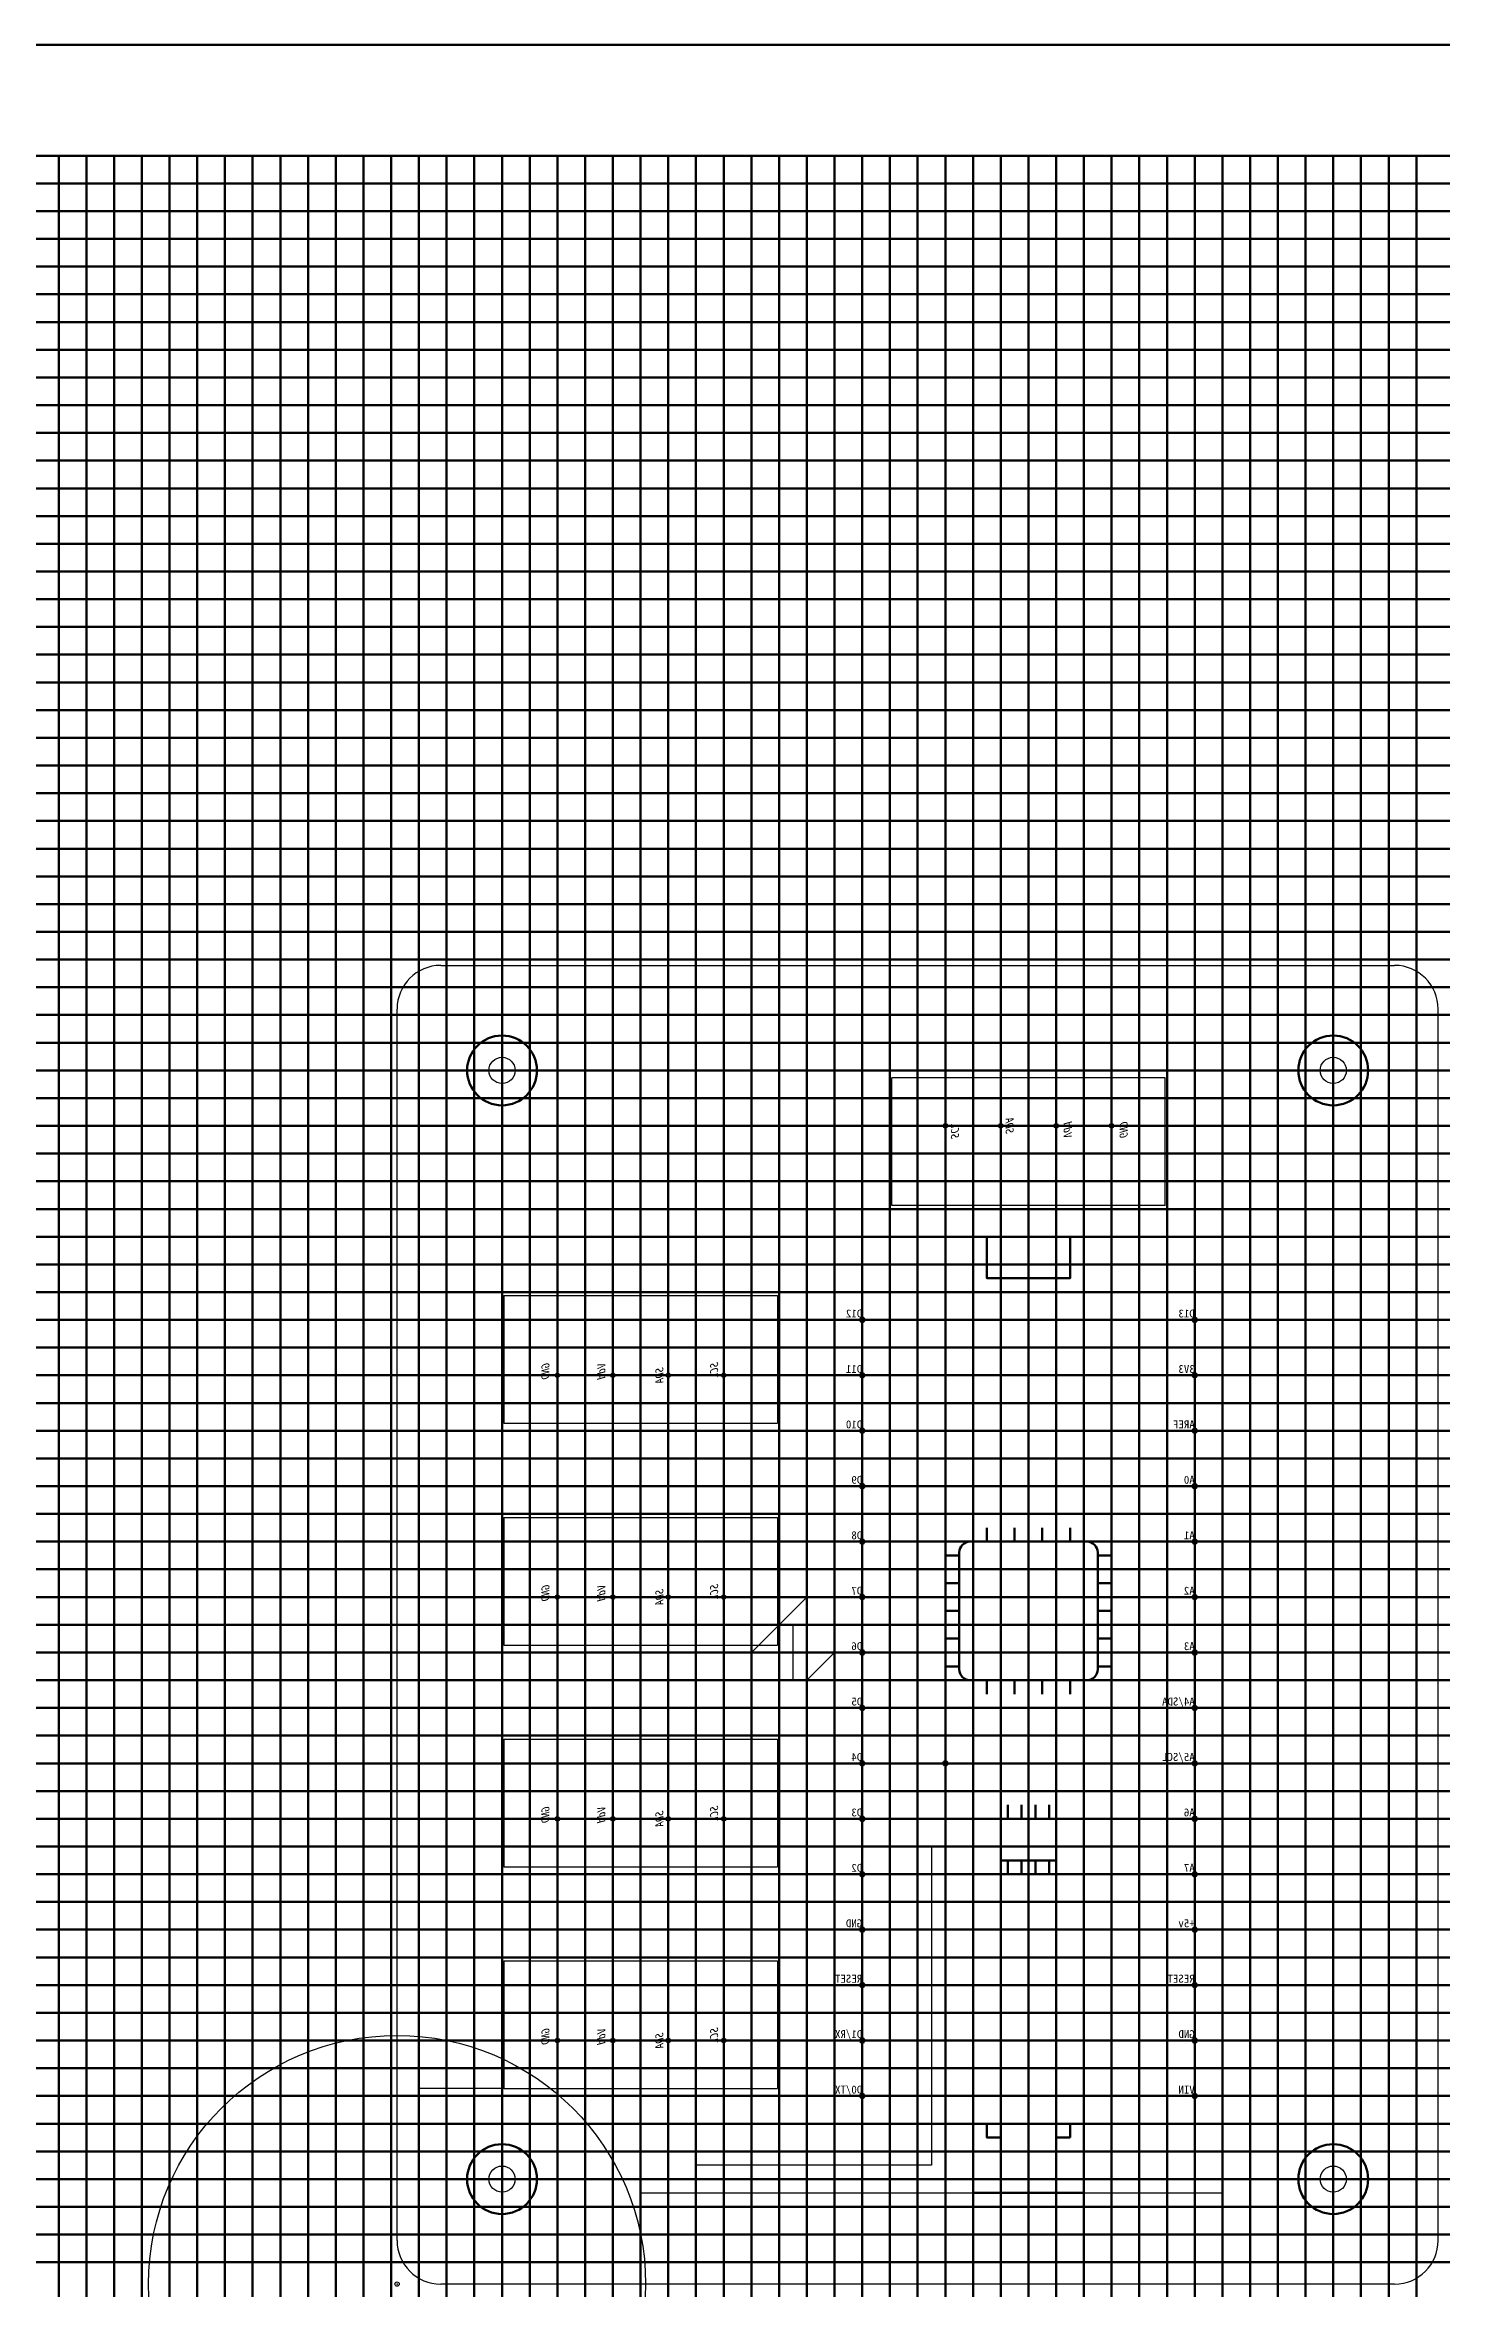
# Model space of a CAD drawing. Units: millimetres on the paper. Extents: x -104 to 104, y -96 to 72.
# Drawn here: x -41.6 to 22.4, y -31.3 to 71.5 of the extents above; entities that cross this region are included whole.
import ezdxf
from ezdxf.enums import TextEntityAlignment as Align

# ---------------------------------------------------------------- set-up
doc = ezdxf.new("R2010")
doc.units = ezdxf.units.MM
doc.header["$LTSCALE"] = 0.2
doc.header["$PDMODE"] = 32
doc.header["$PDSIZE"] = 0.2
doc.layers.add('0-0_hole08', color=7, linetype='Continuous')
doc.layers.add('0-1_hole10', color=6, linetype='Continuous')
for name, color, linetype, lineweight in [('0-2_pattern', 3, 'Continuous', 25), ('0-3_out', 2, 'Continuous', 25), ('0-4_origin', 7, 'Continuous', 25), ('0-5_parts', 7, 'Continuous', 50), ('0-6_others', 7, 'Continuous', 50), ('0-7_bighole', 2, 'Continuous', 25), ('0-A_line', 4, 'Continuous', 25), ('0-D_1.27', 7, 'Continuous', 50), ('0-F', 7, 'Continuous', 50)]:
    doc.layers.add(name, color=color, linetype=linetype, lineweight=lineweight)
doc.styles.add('ＭＳ ゴシック', font='')
doc.styles.get('ＭＳ ゴシック').set_extended_font_data('MS Gothic')

# ---------------------------------------------------------------- blocks, each defined once
blk = doc.blocks.new('1.27')
at = {"layer": '0-D_1.27'}
for p, q in [((-99.06, 73.66), (99.06, 73.66)), ((-40.64, -73.66), (-40.64, 73.66)), ((-39.37, -73.66), (-39.37, 73.66)), ((-38.1, -73.66), (-38.1, 73.66)), ((-36.83, -73.66), (-36.83, 73.66)), ((-35.56, -73.66), (-35.56, 73.66)), ((-34.29, -73.66), (-34.29, 73.66)), ((-33.02, -73.66), (-33.02, 73.66)), ((-31.75, -73.66), (-31.75, 73.66)), ((-30.48, -73.66), (-30.48, 73.66)), ((-29.21, -73.66), (-29.21, 73.66)), ((-27.94, -73.66), (-27.94, 73.66)), ((-26.67, -73.66), (-26.67, 73.66)), ((-25.4, -73.66), (-25.4, 73.66)), ((-24.13, -73.66), (-24.13, 73.66)), ((-22.86, -73.66), (-22.86, 73.66)), ((-21.59, -73.66), (-21.59, 73.66)), ((-20.32, -73.66), (-20.32, 73.66)), ((-19.05, -73.66), (-19.05, 73.66)), ((-17.78, -73.66), (-17.78, 73.66)), ((-16.51, -73.66), (-16.51, 73.66)), ((-15.24, -73.66), (-15.24, 73.66)), ((-13.97, -73.66), (-13.97, 73.66)), ((-12.7, -73.66), (-12.7, 73.66)), ((-11.43, -73.66), (-11.43, 73.66)), ((-10.16, -73.66), (-10.16, 73.66)), ((-8.89, -73.66), (-8.89, 73.66)), ((-7.62, -73.66), (-7.62, 73.66)), ((-6.35, -73.66), (-6.35, 73.66)), ((-5.08, -73.66), (-5.08, 73.66)), ((-3.81, -73.66), (-3.81, 73.66)), ((-2.54, -73.66), (-2.54, 73.66)), ((-1.27, -73.66), (-1.27, 73.66)), ((0, -73.66), (0, 73.66)), ((1.27, -73.66), (1.27, 73.66)), ((2.54, -73.66), (2.54, 73.66)), ((3.81, -73.66), (3.81, 73.66)), ((5.08, -73.66), (5.08, 73.66)), ((6.35, -73.66), (6.35, 73.66)), ((7.62, -73.66), (7.62, 73.66)), ((8.89, -73.66), (8.89, 73.66)), ((10.16, -73.66), (10.16, 73.66)), ((11.43, -73.66), (11.43, 73.66)), ((12.7, -73.66), (12.7, 73.66)), ((13.97, -73.66), (13.97, 73.66)), ((15.24, -73.66), (15.24, 73.66)), ((16.51, -73.66), (16.51, 73.66)), ((17.78, -73.66), (17.78, 73.66)), ((19.05, -73.66), (19.05, 73.66)), ((20.32, -73.66), (20.32, 73.66)), ((21.59, -73.66), (21.59, 73.66)), ((-99.06, 72.39), (99.06, 72.39)), ((-99.06, 71.12), (99.06, 71.12)), ((-99.06, 69.85), (99.06, 69.85)), ((-99.06, 68.58), (99.06, 68.58)), ((-99.06, 67.31), (99.06, 67.31)), ((-99.06, 66.04), (99.06, 66.04)), ((-99.06, 64.77), (99.06, 64.77)), ((-99.06, 63.5), (99.06, 63.5)), ((-99.06, 62.23), (99.06, 62.23)), ((-99.06, 60.96), (99.06, 60.96)), ((-99.06, 59.69), (99.06, 59.69)), ((-99.06, 58.42), (99.06, 58.42)), ((-99.06, 57.15), (99.06, 57.15)), ((-99.06, 55.88), (99.06, 55.88)), ((-99.06, 54.61), (99.06, 54.61)), ((-99.06, 53.34), (99.06, 53.34)), ((-99.06, 52.07), (99.06, 52.07)), ((-99.06, 50.8), (99.06, 50.8)), ((-99.06, 49.53), (99.06, 49.53)), ((-99.06, 48.26), (99.06, 48.26)), ((-99.06, 46.99), (99.06, 46.99)), ((-99.06, 45.72), (99.06, 45.72)), ((-99.06, 44.45), (99.06, 44.45)), ((-99.06, 43.18), (99.06, 43.18)), ((-99.06, 41.91), (99.06, 41.91)), ((-99.06, 40.64), (99.06, 40.64)), ((-99.06, 39.37), (99.06, 39.37)), ((-99.06, 38.1), (99.06, 38.1)), ((-99.06, 36.83), (99.06, 36.83)), ((-99.06, 35.56), (99.06, 35.56)), ((-99.06, 34.29), (99.06, 34.29)), ((-99.06, 33.02), (99.06, 33.02)), ((-99.06, 31.75), (99.06, 31.75)), ((-99.06, 30.48), (99.06, 30.48)), ((-99.06, 29.21), (99.06, 29.21)), ((-99.06, 27.94), (99.06, 27.94)), ((-99.06, 26.67), (99.06, 26.67)), ((-99.06, 25.4), (99.06, 25.4)), ((-99.06, 24.13), (99.06, 24.13)), ((-99.06, 22.86), (99.06, 22.86)), ((-99.06, 21.59), (99.06, 21.59)), ((-99.06, 20.32), (99.06, 20.32)), ((-99.06, 19.05), (99.06, 19.05)), ((-99.06, 17.78), (99.06, 17.78)), ((-99.06, 16.51), (99.06, 16.51)), ((-99.06, 15.24), (99.06, 15.24)), ((-99.06, 13.97), (99.06, 13.97)), ((-99.06, 12.7), (99.06, 12.7)), ((-99.06, 11.43), (99.06, 11.43)), ((-99.06, 10.16), (99.06, 10.16)), ((-99.06, 8.89), (99.06, 8.89)), ((-99.06, 7.62), (99.06, 7.62)), ((-99.06, 6.35), (99.06, 6.35)), ((-99.06, 5.08), (99.06, 5.08)), ((-99.06, 3.81), (99.06, 3.81)), ((-99.06, 2.54), (99.06, 2.54)), ((-99.06, 1.27), (99.06, 1.27)), ((-99.06, 0), (99.06, 0)), ((-99.06, -1.27), (99.06, -1.27)), ((-99.06, -2.54), (99.06, -2.54)), ((-99.06, -3.81), (99.06, -3.81)), ((-99.06, -5.08), (99.06, -5.08)), ((-99.06, -6.35), (99.06, -6.35)), ((-99.06, -7.62), (99.06, -7.62)), ((-99.06, -8.89), (99.06, -8.89)), ((-99.06, -10.16), (99.06, -10.16)), ((-99.06, -11.43), (99.06, -11.43)), ((-99.06, -12.7), (99.06, -12.7)), ((-99.06, -13.97), (99.06, -13.97)), ((-99.06, -15.24), (99.06, -15.24)), ((-99.06, -16.51), (99.06, -16.51)), ((-99.06, -17.78), (99.06, -17.78)), ((-99.06, -19.05), (99.06, -19.05)), ((-99.06, -20.32), (99.06, -20.32)), ((-99.06, -21.59), (99.06, -21.59)), ((-99.06, -22.86), (99.06, -22.86))]:
    blk.add_line(p, q, dxfattribs=at)
blk.add_lwpolyline([(-104.14, -78.74), (104.14, -78.74), (104.14, 78.74), (-104.14, 78.74)], close=True, dxfattribs=at)
blk.add_point((0, 0), dxfattribs=at)
blk = doc.blocks.new('stm32')
at = {"layer": '0-5_parts'}
for p, q in [((8.8227, 21.9357), (-8.9573, 21.9357)), ((-8.9573, -21.2443), (-8.9573, 21.9357)), ((8.8227, -21.2443), (8.8227, 21.9357)), ((-6.4173, 19.3957), (-8.9573, 19.3957)), ((-6.4173, 19.3957), (-6.4173, -18.7043)), ((6.2827, 19.3957), (8.8227, 19.3957)), ((6.2827, -18.7043), (6.2827, 19.3957)), ((-6.4173, 16.8557), (-8.9573, 16.8557)), ((6.2827, 16.8557), (8.8227, 16.8557)), ((-6.4173, 14.3157), (-8.9573, 14.3157)), ((6.2827, 14.3157), (8.8227, 14.3157)), ((-6.4173, 11.7757), (-8.9573, 11.7757)), ((6.2827, 11.7757), (8.8227, 11.7757)), ((-6.4173, 9.2357), (-8.9573, 9.2357)), ((-2.6073, 7.9657), (-2.6073, 8.6007)), ((-1.9723, 7.9657), (-1.9723, 8.6007)), ((-1.3373, 7.9657), (-1.3373, 8.6007)), ((-0.7023, 7.9657), (-0.7023, 8.6007)), ((-0.0673, 7.9657), (-0.0673, 8.6007)), ((0.5677, 7.9657), (0.5677, 8.6007)), ((1.2027, 8.6007), (1.2027, 7.9657)), ((1.8377, 8.6007), (1.8377, 7.9657)), ((2.4727, 8.6007), (2.4727, 7.9657)), ((6.2827, 9.2357), (8.8227, 9.2357)), ((-3.2423, 7.3307), (-3.8773, 7.3307)), ((-3.2423, 2.1157), (-3.2423, 7.4657)), ((2.6077, 7.9657), (-2.7423, 7.9657)), ((3.1077, 2.1157), (3.1077, 7.4657)), ((3.1077, 7.3307), (3.7427, 7.3307)), ((-6.4173, 6.6957), (-8.9573, 6.6957)), ((-3.8773, 6.6957), (-3.2423, 6.6957)), ((3.7427, 6.6957), (3.1077, 6.6957)), ((6.2827, 6.6957), (8.8227, 6.6957)), ((-3.8773, 6.0607), (-3.2423, 6.0607)), ((-3.8773, 5.4257), (-3.2423, 5.4257)), ((3.1077, 6.0607), (3.7427, 6.0607)), ((3.7427, 5.4257), (3.1077, 5.4257)), ((-6.4173, 4.1557), (-8.9573, 4.1557)), ((-3.2423, 4.7907), (-3.8773, 4.7907)), ((-3.8773, 4.1557), (-3.2423, 4.1557)), ((3.1077, 4.7907), (3.7427, 4.7907)), ((3.7427, 4.1557), (3.1077, 4.1557)), ((6.2827, 4.1557), (8.8227, 4.1557)), ((-3.2423, 3.5207), (-3.8773, 3.5207)), ((3.1077, 3.5207), (3.7427, 3.5207)), ((-3.8773, 2.8857), (-3.2423, 2.8857)), ((-3.2423, 2.2507), (-3.8773, 2.2507)), ((3.7427, 2.8857), (3.1077, 2.8857)), ((3.1077, 2.2507), (3.7427, 2.2507)), ((-6.4173, 1.6157), (-8.9573, 1.6157)), ((-2.7423, 1.6157), (2.6077, 1.6157)), ((-2.6073, 1.6157), (-2.6073, 0.9807)), ((-1.9723, 1.6157), (-1.9723, 0.9807)), ((-1.3373, 0.9807), (-1.3373, 1.6157)), ((-0.7023, 1.6157), (-0.7023, 0.9807)), ((-0.0673, 0.9807), (-0.0673, 1.6157)), ((0.5677, 1.6157), (0.5677, 0.9807)), ((1.2027, 1.6157), (1.2027, 0.9807)), ((1.8377, 1.6157), (1.8377, 0.9807)), ((2.4727, 1.6157), (2.4727, 0.9807)), ((6.2827, 1.6157), (8.8227, 1.6157)), ((-6.4173, -0.9243), (-8.9573, -0.9243)), ((6.2827, -0.9243), (8.8227, -0.9243)), ((-6.4173, -3.4643), (-8.9573, -3.4643)), ((6.2827, -3.4643), (8.8227, -3.4643)), ((-6.4173, -6.0043), (-8.9573, -6.0043)), ((6.2827, -6.0043), (8.8227, -6.0043)), ((-6.4173, -8.5443), (-8.9573, -8.5443)), ((6.2827, -8.5443), (8.8227, -8.5443)), ((-6.4173, -11.0843), (-8.9573, -11.0843)), ((6.2827, -11.0843), (8.8227, -11.0843)), ((-6.4173, -13.6243), (-8.9573, -13.6243)), ((6.2827, -13.6243), (8.8227, -13.6243)), ((-6.4173, -16.1643), (-8.9573, -16.1643)), ((6.2827, -16.1643), (8.8227, -16.1643)), ((-6.4173, -18.7043), (-8.9573, -18.7043)), ((-1.9723, -18.7043), (-1.9723, -19.3393)), ((-1.3373, -19.3393), (-1.9723, -19.3393)), ((-1.3373, -19.3393), (-1.3373, -18.7043)), ((6.2827, -18.7043), (8.8227, -18.7043)), ((8.8227, -21.2443), (-8.9573, -21.2443)), ((-2.6073, -21.8793), (-2.6073, -21.2443))]:
    blk.add_line(p, q, dxfattribs=at)
for points in [[(-1.9723, 21.9357), (-1.9723, 20.0307), (1.8377, 20.0307), (1.8377, 21.9357)], [(-2.6073, -21.2443), (-2.6073, -18.7043), (2.4727, -18.7043), (2.4727, -21.2443)], [(1.2027, -18.7043), (1.2027, -19.3393), (1.8377, -19.3393), (1.8377, -18.7043)], [(-2.6073, -21.8793), (2.4727, -21.8793), (2.4727, -21.2443)]]:
    blk.add_lwpolyline(points, dxfattribs=at)
blk.add_lwpolyline([(1.2027, -4.7343), (-1.3373, -4.7343), (-1.3373, -6.6393), (1.2027, -6.6393)], close=True, dxfattribs=at)
for centre, start, end in [((-2.7423, 7.4657), 90, 180), ((2.6077, 7.4657), 0, 90), ((-2.7423, 2.1157), 180, 270), ((2.6077, 2.1157), 270, 0)]:
    blk.add_arc(centre, 0.5, start, end, dxfattribs=at)
for p in [(-7.6873, 18.1257), (7.5527, 18.1257), (-7.6873, 15.5857), (7.5527, 15.5857), (-7.6873, 13.0457), (7.5527, 13.0457), (-7.6873, 10.5057), (7.5527, 10.5057), (-7.6873, 7.9657), (7.5527, 7.9657), (-7.6873, 5.4257), (7.5527, 5.4257), (-7.6873, 2.8857), (7.5527, 2.8857), (-7.6873, 0.3457), (7.5527, 0.3457), (-7.6873, -2.1943), (7.5527, -2.1943), (-7.6873, -4.7343), (7.5527, -4.7343), (-7.6873, -7.2743), (7.5527, -7.2743), (-7.6873, -9.8143), (7.5527, -9.8143), (-7.6873, -12.3543), (7.5527, -12.3543), (-7.6873, -14.8943), (7.5527, -14.8943), (-7.6873, -17.4343), (7.5527, -17.4343)]:
    blk.add_point(p, dxfattribs=at)
at = {"layer": '0-F'}
for p, q in [((-1.0198, -4.0993), (-1.0198, -4.7343)), ((-0.3848, -4.0993), (-0.3848, -4.7343)), ((0.2502, -4.0993), (0.2502, -4.7343)), ((0.8852, -4.0993), (0.8852, -4.7343)), ((-1.0198, -6.6393), (-1.0198, -7.2743)), ((-0.3848, -6.6393), (-0.3848, -7.2743)), ((0.2502, -6.6393), (0.2502, -7.2743)), ((0.8852, -6.6393), (0.8852, -7.2743))]:
    blk.add_line(p, q, dxfattribs=at)
at = {"layer": '0-5_parts', "color": 253, "style": 'ＭＳ ゴシック'}
for s, p in [('D13', (-7.6873, 18.1257)), ('D12', (7.5527, 18.1257)), ('D11', (7.5527, 15.5857)), ('D10', (7.5527, 13.0457)), ('D9', (7.5527, 10.5057)), ('D8', (7.5527, 7.9657)), ('D7', (7.5527, 5.4257)), ('D6', (7.5527, 2.8857)), ('D5', (7.5527, 0.3457)), ('D4', (7.5527, -2.1943)), ('D3', (7.5527, -4.7343)), ('D2', (7.5527, -7.2743))]:
    blk.add_text(s, height=0.3666, dxfattribs=at).set_placement(p, align=Align.BOTTOM_LEFT)
at = {"layer": '0-5_parts', "color": 6, "style": 'ＭＳ ゴシック'}
for s, p in [('3V3', (-7.6873, 15.5857)), ('+5v', (-7.6873, -9.8143))]:
    blk.add_text(s, height=0.3666, dxfattribs=at).set_placement(p, align=Align.BOTTOM_LEFT)
at = {"layer": '0-5_parts', "color": 222, "style": 'ＭＳ ゴシック'}
for s, p in [('AREF', (-7.6873, 13.0457)), ('RESET', (-7.6873, -12.3543)), ('RESET', (7.5527, -12.3543))]:
    blk.add_text(s, height=0.3666, dxfattribs=at).set_placement(p, align=Align.BOTTOM_LEFT)
at = {"layer": '0-5_parts', "color": 2, "style": 'ＭＳ ゴシック'}
for s, p in [('A0', (-7.6873, 10.5057)), ('A1', (-7.6873, 7.9657)), ('A2', (-7.6873, 5.4257)), ('A3', (-7.6873, 2.8857)), ('A6', (-7.6873, -4.7343)), ('A7', (-7.6873, -7.2743))]:
    blk.add_text(s, height=0.3666, dxfattribs=at).set_placement(p, align=Align.BOTTOM_LEFT)
at = {"layer": '0-5_parts', "color": 4, "style": 'ＭＳ ゴシック'}
for s, p in [('A4/SDA', (-7.6873, 0.3457)), ('A5/SCL', (-7.6873, -2.1943)), ('VIN', (-7.6873, -17.4343))]:
    blk.add_text(s, height=0.3666, dxfattribs=at).set_placement(p, align=Align.BOTTOM_LEFT)
at = {"layer": '0-5_parts', "style": 'ＭＳ ゴシック'}
for p in [(7.5527, -9.8143), (-7.6873, -14.8943)]:
    blk.add_text('GND', height=0.3666, dxfattribs=at).set_placement(p, align=Align.BOTTOM_LEFT)
at = {"layer": '0-5_parts', "color": 171, "style": 'ＭＳ ゴシック'}
for s, p in [('D1/RX', (7.5527, -14.8943)), ('D0/TX', (7.5527, -17.4343))]:
    blk.add_text(s, height=0.3666, dxfattribs=at).set_placement(p, align=Align.BOTTOM_LEFT)
blk = doc.blocks.new('I2C')
at = {"layer": '0-3_out', "color": 7}
for p in [(-3.8731, -0.3056), (-1.3331, -0.3056), (1.2069, -0.3056), (3.7469, -0.3056)]:
    blk.add_point(p, dxfattribs=at)
at = {"layer": '0-4_origin', "color": 3}
for p, q in [((6.2069, 3.3444), (6.2069, -2.5056)), ((6.2069, -2.5056), (-6.3331, -2.5056))]:
    blk.add_line(p, q, dxfattribs=at)
blk.add_lwpolyline([(6.2069, 3.3444), (-6.3331, 3.3444), (-6.3331, -2.5056)], dxfattribs=at)
at = {"layer": '0-4_origin', "style": 'ＭＳ ゴシック', "oblique": 15}
for s, p in [('SCL', (-3.7264, 0.3391)), ('SDA', (-1.2168, 0.1043)), ('Vdd', (1.4422, 0.3008)), ('GND', (4.0056, 0.3008))]:
    blk.add_text(s, height=0.3666, rotation=270, dxfattribs=at).set_placement(p, align=Align.BOTTOM_LEFT)

msp = doc.modelspace()

# ---------------------------------------------------------------- linework, layer by layer
at = {"layer": '0-0_hole08'}
for p in [(-4.1023, 13.1031), (11.1377, 13.1031), (-4.1023, 10.5631), (11.1377, 10.5631), (-4.1023, 8.0231), (11.1377, 8.0231), (-4.1023, 5.4831), (11.1377, 5.4831), (-4.1023, 2.9431), (11.1377, 2.9431), (-4.1023, 0.4031), (11.1377, 0.4031), (-4.1023, -2.1369), (11.1377, -2.1369), (-4.1023, -4.6769), (11.1377, -4.6769), (-4.1023, -7.2169), (11.1377, -7.2169), (-4.1023, -9.7569), (11.1377, -9.7569), (-4.1023, -12.2969), (11.1377, -12.2969), (-4.1023, -14.8369), (11.1377, -14.8369), (-4.1023, -17.3769), (11.1377, -17.3769), (-4.1023, -19.9169), (11.1377, -19.9169), (-4.1023, -22.4569), (11.1377, -22.4569)]:
    msp.add_point(p, dxfattribs=at)
at = {"layer": '0-1_hole10'}
for p in [(-0.2923, 21.9931), (2.2477, 21.9931), (4.7877, 21.9931), (7.3277, 21.9931), (-18.0723, 10.5631), (-15.5323, 10.5631), (-12.9923, 10.5631), (-10.4523, 10.5631), (-18.0723, 0.4031), (-15.5323, 0.4031), (-12.9923, 0.4031), (-10.4523, 0.4031), (-18.0723, -9.7569), (-15.5323, -9.7569), (-12.9923, -9.7569), (-10.4523, -9.7569), (-18.0723, -19.9169), (-15.5323, -19.9169), (-12.9923, -19.9169), (-10.4523, -19.9169)]:
    msp.add_point(p, dxfattribs=at)
at = {"layer": '0-2_pattern'}
for p, q in [((-16.8023, 20.7231), (-16.8023, 28.3431)), ((13.6777, 20.7231), (13.6777, 28.3431)), ((-1.5623, 23.2631), (-1.5623, -3.4069)), ((3.5177, 23.2631), (-1.5623, 23.2631)), ((6.0577, 23.2631), (3.5177, 23.2631)), ((6.0577, -21.1869), (6.0577, 23.2631)), ((-24.4223, 20.7231), (-16.8023, 20.7231)), ((13.6777, 20.7231), (21.2977, 20.7231)), ((-14.2623, 14.3731), (-14.2623, -26.9019)), ((-5.3723, 11.8331), (-5.3723, 14.3731)), ((12.4077, 14.3731), (9.8677, 14.3731)), ((9.8677, 14.3731), (9.8677, -18.6469)), ((12.4077, -13.5669), (12.4077, 14.3731)), ((-11.7223, 11.8331), (-9.1823, 11.8331)), ((-11.7223, 11.8331), (-11.7223, 6.7531)), ((-9.1823, 11.8331), (-9.1823, 9.2931)), ((-2.8323, 11.8331), (-5.3723, 11.8331)), ((12.4077, 11.8331), (9.8677, 11.8331)), ((-11.7223, 9.2931), (-14.2623, 9.2931)), ((-9.1823, 9.2931), (-7.9123, 9.2931)), ((-7.9123, 9.2931), (-2.8323, 9.2931)), ((9.8677, 9.2931), (12.4077, 9.2931)), ((-14.2623, 6.7531), (-2.8323, 6.7531)), ((12.4077, 6.7531), (9.8677, 6.7531)), ((-11.7223, 4.2131), (-11.7223, -0.8669)), ((-2.8323, 4.2131), (-11.7223, 4.2131)), ((9.8677, 4.2131), (12.4077, 4.2131)), ((12.4077, 1.6731), (9.8677, 1.6731)), ((-11.7223, -0.8669), (-14.2623, -0.8669)), ((-9.1823, -0.8669), (-11.7223, -0.8669)), ((-2.8323, -0.8669), (-5.3723, -0.8669)), ((9.8677, -0.8669), (12.4077, -0.8669)), ((-1.5623, -3.4069), (-5.3723, -3.4069)), ((-5.3723, -23.7269), (-5.3723, -3.4069)), ((12.4077, -3.4069), (9.8677, -3.4069)), ((9.8677, -5.9469), (12.4077, -5.9469)), ((-5.3723, -8.4869), (3.5177, -8.4869)), ((0.9777, -26.9019), (0.9777, -8.4869)), ((12.4077, -8.4869), (9.8677, -8.4869)), ((-11.7223, -11.0269), (-14.2623, -11.0269)), ((-10.4523, -11.0269), (-11.7223, -11.0269)), ((-0.9273, -11.0269), (-0.9273, -25.6319)), ((9.8677, -11.0269), (12.4077, -11.0269)), ((-2.8323, -16.1069), (-5.3723, -16.1069)), ((12.4077, -16.1069), (9.8677, -16.1069)), ((12.4077, -16.1069), (12.4077, -26.9019)), ((-14.2623, -18.6469), (-9.1823, -18.6469)), ((-11.7223, -25.6319), (-11.7223, -18.6469)), ((-9.1823, -18.6469), (-9.1823, -23.7269)), ((-5.3723, -18.6469), (-2.8323, -18.6469)), ((12.4077, -18.6469), (9.8677, -18.6469)), ((-5.3723, -21.1869), (-2.8323, -21.1869)), ((12.4077, -21.1869), (6.0577, -21.1869)), ((-20.5323, -22.1169), (-24.4223, -22.1169)), ((14.9477, -22.4569), (21.2977, -22.4569)), ((-0.9273, -25.6319), (-11.7223, -25.6319)), ((-14.2623, -26.9019), (12.4077, -26.9019)), ((-16.8023, -28.8069), (-16.8023, -30.0769)), ((14.9477, -28.8069), (14.9477, -30.0769))]:
    msp.add_line(p, q, dxfattribs=at)
for points in [[(0.9777, 23.2631), (0.9777, -5.9469), (-5.3723, -5.9469)], [(3.5177, -16.1069), (3.5177, 21.9931), (3.5177, 23.2631)], [(-14.2623, 14.3731), (-2.8323, 14.3731), (-2.8323, -3.4069)], [(14.9477, -28.8069), (-16.8023, -28.8069), (-16.8023, 11.8331), (-14.2623, 11.8331)], [(-2.8323, 1.6731), (-6.6423, 1.6731), (-9.1823, 1.6731), (-9.1823, -0.8669)], [(-5.3723, -0.8669), (-6.6423, -0.8669), (-7.2773, -0.8669), (-7.2773, -3.4069), (-9.1823, -3.4069)], [(-9.1823, -3.4069), (-9.1823, -8.4869), (-11.7223, -8.4869), (-11.7223, -11.0269)], [(-9.1823, -3.4069), (-11.7223, -3.4069), (-11.7223, -8.4869)], [(-10.4523, -11.0269), (-5.3723, -11.0269), (-0.9273, -11.0269)], [(-5.3723, -13.5669), (-2.8323, -13.5669), (-2.8323, -23.7269), (-9.1823, -23.7269)], [(9.8677, -13.5669), (14.9477, -13.5669), (14.9477, -28.8069)], [(9.8677, -23.7269), (3.5177, -23.7269), (3.5177, -16.1069)], [(12.4077, -21.1869), (12.4077, -23.7269), (9.8677, -23.7269)]]:
    msp.add_lwpolyline(points, dxfattribs=at)
at = {"layer": '0-3_out'}
for p, q in [((-23.4223, 29.3431), (20.2977, 29.3431)), ((-25.4223, -29.0769), (-25.4223, 27.3431)), ((22.2977, -29.0769), (22.2977, 27.3431)), ((20.2977, -31.0769), (-23.4223, -31.0769))]:
    msp.add_line(p, q, dxfattribs=at)
for centre, start, end in [((-23.4223, 27.3431), 90, 180), ((20.2977, 27.3431), 0, 90), ((-23.4223, -29.0769), 180, 270), ((20.2977, -29.0769), 270, 0)]:
    msp.add_arc(centre, 2, start, end, dxfattribs=at)
at = {"layer": '0-4_origin', "color": 6}
msp.add_circle((-25.4223, -31.0769), 11.3924, dxfattribs=at)
msp.add_point((-25.4223, -31.0769), dxfattribs=at)
at = {"layer": '0-6_others'}
for p, q in [((-24.4223, 28.3431), (21.2977, 28.3431)), ((21.2977, 28.3431), (21.2977, -30.0769))]:
    msp.add_line(p, q, dxfattribs=at)
msp.add_lwpolyline([(-24.4223, 28.3431), (-24.4223, -30.0769), (21.2977, -30.0769)], dxfattribs=at)
for centre in [(-20.6123, 24.5331), (17.4877, 24.5331), (-20.6123, -26.2669), (17.4877, -26.2669)]:
    msp.add_circle(centre, 1.6, dxfattribs=at)
at = {"layer": '0-7_bighole'}
for centre in [(-20.6123, 24.5331), (17.4877, 24.5331), (-20.6123, -26.2669), (17.4877, -26.2669)]:
    msp.add_circle(centre, 0.6, dxfattribs=at)
at = {"layer": '0-A_line'}
for p, q in [((2.2477, 21.9931), (2.2477, -7.2169)), ((4.7877, 21.9931), (4.7877, -14.8369)), ((-15.5323, 10.5631), (-15.5323, -27.5369)), ((-10.4523, 10.5631), (-10.4523, 8.0231)), ((-6.6423, 10.5631), (-7.9123, 10.5631)), ((-4.1023, 10.5631), (-6.6423, 10.5631)), ((-9.1823, 8.0231), (-10.4523, 8.0231)), ((-9.1823, 8.0231), (-4.1023, 8.0231)), ((-12.9923, 5.4831), (-12.9923, 0.4031)), ((-11.7223, 5.4831), (-12.9923, 5.4831)), ((-4.1023, 5.4831), (-11.7223, 5.4831)), ((-10.4523, 2.9431), (-10.4523, 0.4031)), ((-10.4523, 2.9431), (-9.1823, 2.9431)), ((-4.1023, 2.9431), (-9.1823, 2.9431)), ((-12.9923, -2.1369), (-12.9923, -9.7569)), ((-12.9923, -2.1369), (-10.4523, -2.1369)), ((-7.9123, -3.4069), (-7.9123, -4.6769)), ((-6.6423, -3.4069), (-7.9123, -3.4069)), ((-4.1023, -7.2169), (2.2477, -7.2169)), ((-12.9923, -19.9169), (-12.9923, -26.2669)), ((-4.1023, -24.9969), (-1.5623, -24.9969)), ((-12.9923, -26.2669), (-0.2923, -26.2669)), ((13.6777, -27.5369), (-15.5323, -27.5369))]:
    msp.add_line(p, q, dxfattribs=at)
for points in [[(-0.2923, 21.9931), (-0.2923, -4.6769), (-4.1023, -4.6769)], [(-7.9123, 10.5631), (-7.9123, 13.1031), (-12.9923, 13.1031), (-12.9923, 10.5631)], [(-4.1023, 0.4031), (-6.6423, 0.4031), (-9.1823, -2.1369), (-10.4523, -2.1369)], [(-4.1023, -2.1369), (-5.3723, -2.1369), (-6.6423, -3.4069)], [(-10.4523, -9.7569), (-7.9123, -9.7569), (-7.9123, -4.6769)], [(-0.2923, -26.2669), (-0.2923, -9.7569), (-4.1023, -9.7569)], [(-4.1023, -12.2969), (-1.5623, -12.2969), (-1.5623, -24.9969)], [(4.7877, -14.8369), (4.7877, -22.4569), (11.1377, -22.4569)], [(11.1377, -14.8369), (13.6777, -14.8369), (13.6777, -27.5369)], [(-4.1023, -24.9969), (-10.4523, -24.9969), (-10.4523, -19.9169)]]:
    msp.add_lwpolyline(points, dxfattribs=at)

# ---------------------------------------------------------------- block references
at = {"layer": '0-5_parts', "xscale": -1, "rotation": 180}
msp.add_blockref('I2C', (3.5808, 21.6874), dxfattribs=at)
at = {"layer": '0-5_parts', "xscale": -1}
for name, p in [('stm32', (3.4504, -5.0226)), ('I2C', (-14.3254, 10.8687)), ('I2C', (-14.3254, 0.7087)), ('I2C', (-14.3254, -9.4513)), ('I2C', (-14.3254, -19.6113))]:
    msp.add_blockref(name, p, dxfattribs=at)
at = {"layer": '0-D_1.27'}
msp.add_blockref('1.27', (-0.2923, -7.2169), dxfattribs=at)

doc.saveas('drawing.dxf')
